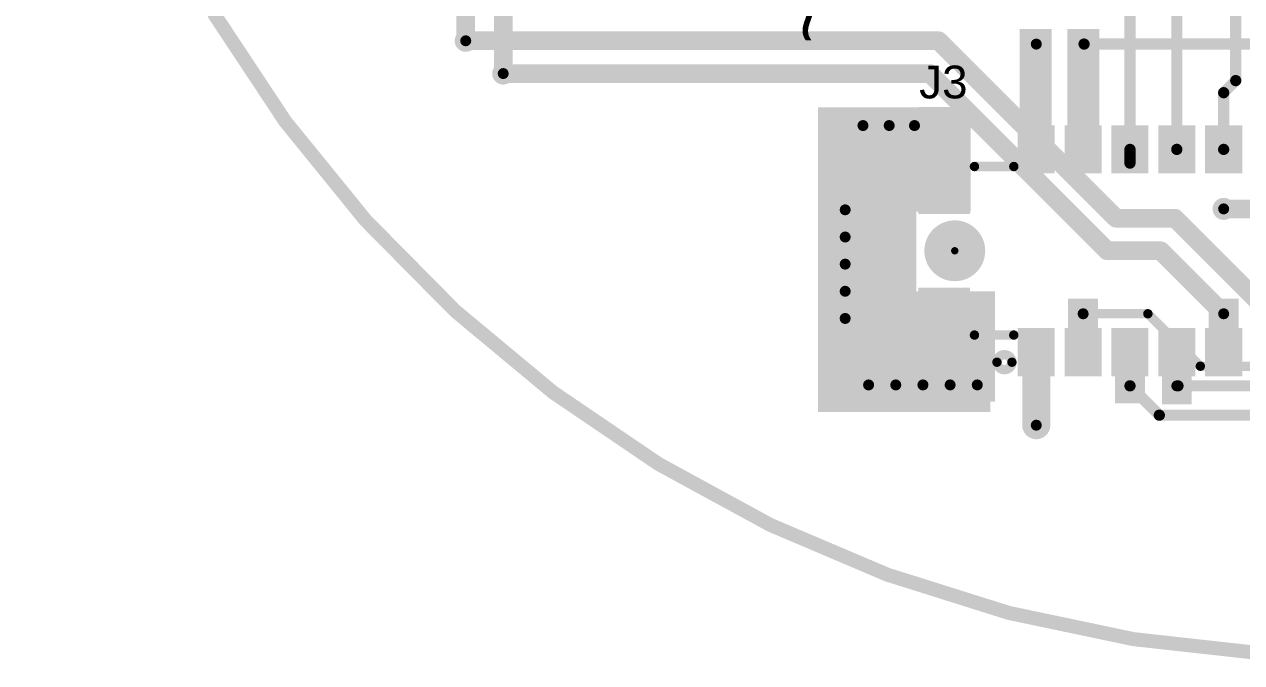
# Model space of a CAD drawing. Header units: millimetres. Extents: x -35.7 to 33.3, y -3.2 to 68.2.
# Drawn here: x -35.69 to -2.69, y -3.19 to 14.12 of the extents above; entities that cross this region are included whole.
import ezdxf

# ---------------------------------------------------------------- set-up
doc = ezdxf.new("R2010")
doc.units = ezdxf.units.MM
for name, color, linetype in [('BottomLayer', 5, 'Continuous'), ('BottomSolder', 6, 'Continuous'), ('Mechanical2', 216, 'Continuous'), ('PadHoleLayer', 156, 'Continuous'), ('TopLayer', 1, 'Continuous'), ('TopOverlay', 2, 'Continuous'), ('TopPaste', 8, 'Continuous'), ('TopSolder', 216, 'Continuous'), ('ViaHoleLayer', 16, 'Continuous')]:
    doc.layers.add(name, color=color, linetype=linetype)
doc.styles.add('Arial', font='', dxfattribs={"height": 0.2})
doc.styles.get('Arial').set_extended_font_data('Arial')

# ---------------------------------------------------------------- blocks, each defined once
blk = doc.blocks.new('M55_6012642R_63')
at = {"layer": 'BottomSolder'}
h = blk.add_hatch(color=6, dxfattribs=at)
edge = h.paths.add_edge_path()
edge.add_arc((-9.829998119999999, 0), 0.1016, 0, 360)
h = blk.add_hatch(color=6, dxfattribs=at)
edge = h.paths.add_edge_path()
edge.add_arc((9.8300032, 0), 0.1016, 0, 360)
at = {"layer": 'PadHoleLayer'}
h = blk.add_hatch(color=156, dxfattribs=at)
edge = h.paths.add_edge_path()
edge.add_arc((-9.829998119999999, 0), 0.8249996199999998, 0, 360)
h = blk.add_hatch(color=156, dxfattribs=at)
edge = h.paths.add_edge_path()
edge.add_arc((9.8300032, 0), 0.8249996199999998, 0, 360)
at = {"layer": 'TopLayer'}
for points in [[(-10.71499635, 3.80000002), (-9.51499621, 3.80000002), (-9.51499621, 1.10000034), (-10.71499635, 1.10000034)], [(10.71500143, 1.10000034), (9.515001289999999, 1.10000034), (9.515001289999999, 3.80000002), (10.71500143, 3.80000002)], [(-8.019997929999999, 3.29999975), (-7.219996989999999, 3.29999975), (-7.219996989999999, 2.19999941), (-8.019997929999999, 2.19999941)], [(-6.74999793, 3.29999975), (-5.94999699, 3.29999975), (-5.94999699, 2.19999941), (-6.74999793, 2.19999941)], [(-5.47999793, 3.29999975), (-4.679996989999999, 3.29999975), (-4.679996989999999, 2.19999941), (-5.47999793, 2.19999941)], [(-4.20999793, 3.29999975), (-3.40999699, 3.29999975), (-3.40999699, 2.19999941), (-4.20999793, 2.19999941)], [(-2.93999793, 3.29999975), (-2.13999699, 3.29999975), (-2.13999699, 2.19999941), (-2.93999793, 2.19999941)], [(-1.66999793, 3.29999975), (-0.86999699, 3.29999975), (-0.86999699, 2.19999941), (-1.66999793, 2.19999941)], [(-0.39999793, 3.29999975), (0.4000030099999999, 3.29999975), (0.4000030099999999, 2.19999941), (-0.39999793, 2.19999941)], [(0.87000207, 3.29999975), (1.67000301, 3.29999975), (1.67000301, 2.19999941), (0.87000207, 2.19999941)], [(2.14000207, 3.29999975), (2.94000301, 3.29999975), (2.94000301, 2.19999941), (2.14000207, 2.19999941)], [(3.41000207, 3.29999975), (4.21000301, 3.29999975), (4.21000301, 2.19999941), (3.41000207, 2.19999941)], [(4.68000207, 3.29999975), (5.48000301, 3.29999975), (5.48000301, 2.19999941), (4.68000207, 2.19999941)], [(5.950002069999999, 3.29999975), (6.75000301, 3.29999975), (6.75000301, 2.19999941), (5.950002069999999, 2.19999941)], [(7.220002069999999, 3.29999975), (8.02000301, 3.29999975), (8.02000301, 2.19999941), (7.220002069999999, 2.19999941)], [(-10.71499635, -1.10000034), (-9.51499621, -1.10000034), (-9.51499621, -3.80000002), (-10.71499635, -3.80000002)], [(10.71500143, -3.80000002), (9.515001289999999, -3.80000002), (9.515001289999999, -1.10000034), (10.71500143, -1.10000034)], [(-8.019997929999999, -2.19999941), (-7.219996989999999, -2.19999941), (-7.219996989999999, -3.29999975), (-8.019997929999999, -3.29999975)], [(-6.74999793, -2.19999941), (-5.94999699, -2.19999941), (-5.94999699, -3.29999975), (-6.74999793, -3.29999975)], [(-5.47999793, -2.19999941), (-4.679996989999999, -2.19999941), (-4.679996989999999, -3.29999975), (-5.47999793, -3.29999975)], [(-4.20999793, -2.19999941), (-3.40999699, -2.19999941), (-3.40999699, -3.29999975), (-4.20999793, -3.29999975)], [(-2.93999793, -2.19999941), (-2.13999699, -2.19999941), (-2.13999699, -3.29999975), (-2.93999793, -3.29999975)], [(-1.66999793, -2.19999941), (-0.86999699, -2.19999941), (-0.86999699, -3.29999975), (-1.66999793, -3.29999975)], [(-0.39999793, -2.19999941), (0.4000030099999999, -2.19999941), (0.4000030099999999, -3.29999975), (-0.39999793, -3.29999975)], [(0.87000207, -2.19999941), (1.67000301, -2.19999941), (1.67000301, -3.29999975), (0.87000207, -3.29999975)], [(2.14000207, -2.19999941), (2.94000301, -2.19999941), (2.94000301, -3.29999975), (2.14000207, -3.29999975)], [(3.41000207, -2.19999941), (4.21000301, -2.19999941), (4.21000301, -3.29999975), (3.41000207, -3.29999975)], [(4.68000207, -2.19999941), (5.48000301, -2.19999941), (5.48000301, -3.29999975), (4.68000207, -3.29999975)], [(5.950002069999999, -2.19999941), (6.75000301, -2.19999941), (6.75000301, -3.29999975), (5.950002069999999, -3.29999975)], [(7.220002069999999, -2.19999941), (8.02000301, -2.19999941), (8.02000301, -3.29999975), (7.220002069999999, -3.29999975)]]:
    blk.add_hatch(color=1, dxfattribs=at).paths.add_polyline_path(points)
at = {"layer": 'TopPaste'}
for points in [[(-10.71499635, 3.80000002), (-9.51499621, 3.80000002), (-9.51499621, 1.10000034), (-10.71499635, 1.10000034)], [(10.71500143, 1.10000034), (9.515001289999999, 1.10000034), (9.515001289999999, 3.80000002), (10.71500143, 3.80000002)], [(-8.019997929999999, 3.29999975), (-7.219996989999999, 3.29999975), (-7.219996989999999, 2.19999941), (-8.019997929999999, 2.19999941)], [(-6.74999793, 3.29999975), (-5.94999699, 3.29999975), (-5.94999699, 2.19999941), (-6.74999793, 2.19999941)], [(-5.47999793, 3.29999975), (-4.679996989999999, 3.29999975), (-4.679996989999999, 2.19999941), (-5.47999793, 2.19999941)], [(-4.20999793, 3.29999975), (-3.40999699, 3.29999975), (-3.40999699, 2.19999941), (-4.20999793, 2.19999941)], [(-2.93999793, 3.29999975), (-2.13999699, 3.29999975), (-2.13999699, 2.19999941), (-2.93999793, 2.19999941)], [(-1.66999793, 3.29999975), (-0.86999699, 3.29999975), (-0.86999699, 2.19999941), (-1.66999793, 2.19999941)], [(-0.39999793, 3.29999975), (0.4000030099999999, 3.29999975), (0.4000030099999999, 2.19999941), (-0.39999793, 2.19999941)], [(0.87000207, 3.29999975), (1.67000301, 3.29999975), (1.67000301, 2.19999941), (0.87000207, 2.19999941)], [(2.14000207, 3.29999975), (2.94000301, 3.29999975), (2.94000301, 2.19999941), (2.14000207, 2.19999941)], [(3.41000207, 3.29999975), (4.21000301, 3.29999975), (4.21000301, 2.19999941), (3.41000207, 2.19999941)], [(4.68000207, 3.29999975), (5.48000301, 3.29999975), (5.48000301, 2.19999941), (4.68000207, 2.19999941)], [(5.950002069999999, 3.29999975), (6.75000301, 3.29999975), (6.75000301, 2.19999941), (5.950002069999999, 2.19999941)], [(7.220002069999999, 3.29999975), (8.02000301, 3.29999975), (8.02000301, 2.19999941), (7.220002069999999, 2.19999941)], [(-10.71499635, -1.10000034), (-9.51499621, -1.10000034), (-9.51499621, -3.80000002), (-10.71499635, -3.80000002)], [(10.71500143, -3.80000002), (9.515001289999999, -3.80000002), (9.515001289999999, -1.10000034), (10.71500143, -1.10000034)], [(-8.019997929999999, -2.19999941), (-7.219996989999999, -2.19999941), (-7.219996989999999, -3.29999975), (-8.019997929999999, -3.29999975)], [(-6.74999793, -2.19999941), (-5.94999699, -2.19999941), (-5.94999699, -3.29999975), (-6.74999793, -3.29999975)], [(-5.47999793, -2.19999941), (-4.679996989999999, -2.19999941), (-4.679996989999999, -3.29999975), (-5.47999793, -3.29999975)], [(-4.20999793, -2.19999941), (-3.40999699, -2.19999941), (-3.40999699, -3.29999975), (-4.20999793, -3.29999975)], [(-2.93999793, -2.19999941), (-2.13999699, -2.19999941), (-2.13999699, -3.29999975), (-2.93999793, -3.29999975)], [(-1.66999793, -2.19999941), (-0.86999699, -2.19999941), (-0.86999699, -3.29999975), (-1.66999793, -3.29999975)], [(-0.39999793, -2.19999941), (0.4000030099999999, -2.19999941), (0.4000030099999999, -3.29999975), (-0.39999793, -3.29999975)], [(0.87000207, -2.19999941), (1.67000301, -2.19999941), (1.67000301, -3.29999975), (0.87000207, -3.29999975)], [(2.14000207, -2.19999941), (2.94000301, -2.19999941), (2.94000301, -3.29999975), (2.14000207, -3.29999975)], [(3.41000207, -2.19999941), (4.21000301, -2.19999941), (4.21000301, -3.29999975), (3.41000207, -3.29999975)], [(4.68000207, -2.19999941), (5.48000301, -2.19999941), (5.48000301, -3.29999975), (4.68000207, -3.29999975)], [(5.950002069999999, -2.19999941), (6.75000301, -2.19999941), (6.75000301, -3.29999975), (5.950002069999999, -3.29999975)], [(7.220002069999999, -2.19999941), (8.02000301, -2.19999941), (8.02000301, -3.29999975), (7.220002069999999, -3.29999975)]]:
    blk.add_hatch(color=8, dxfattribs=at).paths.add_polyline_path(points)
at = {"layer": 'TopSolder'}
for points in [[(-10.81659635, 3.90160002), (-9.41339621, 3.90160002), (-9.41339621, 0.9984003399999999), (-10.81659635, 0.9984003399999999)], [(10.81660143, 0.9984003399999999), (9.41340129, 0.9984003399999999), (9.41340129, 3.90160002), (10.81660143, 3.90160002)], [(-8.12159793, 3.401599749999999), (-7.11839699, 3.401599749999999), (-7.11839699, 2.09839941), (-8.12159793, 2.09839941)], [(-6.85159793, 3.401599749999999), (-5.848396989999999, 3.401599749999999), (-5.848396989999999, 2.09839941), (-6.85159793, 2.09839941)], [(-5.58159793, 3.401599749999999), (-4.57839699, 3.401599749999999), (-4.57839699, 2.09839941), (-5.58159793, 2.09839941)], [(-4.31159793, 3.401599749999999), (-3.30839699, 3.401599749999999), (-3.30839699, 2.09839941), (-4.31159793, 2.09839941)], [(-3.04159793, 3.401599749999999), (-2.03839699, 3.401599749999999), (-2.03839699, 2.09839941), (-3.04159793, 2.09839941)], [(-1.77159793, 3.401599749999999), (-0.76839699, 3.401599749999999), (-0.76839699, 2.09839941), (-1.77159793, 2.09839941)], [(-0.50159793, 3.401599749999999), (0.50160301, 3.401599749999999), (0.50160301, 2.09839941), (-0.50159793, 2.09839941)], [(0.7684020699999999, 3.401599749999999), (1.77160301, 3.401599749999999), (1.77160301, 2.09839941), (0.7684020699999999, 2.09839941)], [(2.03840207, 3.401599749999999), (3.04160301, 3.401599749999999), (3.04160301, 2.09839941), (2.03840207, 2.09839941)], [(3.30840207, 3.401599749999999), (4.31160301, 3.401599749999999), (4.31160301, 2.09839941), (3.30840207, 2.09839941)], [(4.57840207, 3.401599749999999), (5.581603009999999, 3.401599749999999), (5.581603009999999, 2.09839941), (4.57840207, 2.09839941)], [(5.84840207, 3.401599749999999), (6.85160301, 3.401599749999999), (6.85160301, 2.09839941), (5.84840207, 2.09839941)], [(7.118402069999999, 3.401599749999999), (8.12160301, 3.401599749999999), (8.12160301, 2.09839941), (7.118402069999999, 2.09839941)], [(-10.81659635, -0.9984003399999999), (-9.41339621, -0.9984003399999999), (-9.41339621, -3.90160002), (-10.81659635, -3.90160002)], [(10.81660143, -3.90160002), (9.41340129, -3.90160002), (9.41340129, -0.9984003399999999), (10.81660143, -0.9984003399999999)], [(-8.12159793, -2.09839941), (-7.11839699, -2.09839941), (-7.11839699, -3.401599749999999), (-8.12159793, -3.401599749999999)], [(-6.85159793, -2.09839941), (-5.848396989999999, -2.09839941), (-5.848396989999999, -3.401599749999999), (-6.85159793, -3.401599749999999)], [(-5.58159793, -2.09839941), (-4.57839699, -2.09839941), (-4.57839699, -3.401599749999999), (-5.58159793, -3.401599749999999)], [(-4.31159793, -2.09839941), (-3.30839699, -2.09839941), (-3.30839699, -3.401599749999999), (-4.31159793, -3.401599749999999)], [(-3.04159793, -2.09839941), (-2.03839699, -2.09839941), (-2.03839699, -3.401599749999999), (-3.04159793, -3.401599749999999)], [(-1.77159793, -2.09839941), (-0.76839699, -2.09839941), (-0.76839699, -3.401599749999999), (-1.77159793, -3.401599749999999)], [(-0.50159793, -2.09839941), (0.50160301, -2.09839941), (0.50160301, -3.401599749999999), (-0.50159793, -3.401599749999999)], [(0.7684020699999999, -2.09839941), (1.77160301, -2.09839941), (1.77160301, -3.401599749999999), (0.7684020699999999, -3.401599749999999)], [(2.03840207, -2.09839941), (3.04160301, -2.09839941), (3.04160301, -3.401599749999999), (2.03840207, -3.401599749999999)], [(3.30840207, -2.09839941), (4.31160301, -2.09839941), (4.31160301, -3.401599749999999), (3.30840207, -3.401599749999999)], [(4.57840207, -2.09839941), (5.581603009999999, -2.09839941), (5.581603009999999, -3.401599749999999), (4.57840207, -3.401599749999999)], [(5.84840207, -2.09839941), (6.85160301, -2.09839941), (6.85160301, -3.401599749999999), (5.84840207, -3.401599749999999)], [(7.118402069999999, -2.09839941), (8.12160301, -2.09839941), (8.12160301, -3.401599749999999), (7.118402069999999, -3.401599749999999)]]:
    blk.add_hatch(color=216, dxfattribs=at).paths.add_polyline_path(points)
h = blk.add_hatch(color=216, dxfattribs=at)
edge = h.paths.add_edge_path()
edge.add_arc((-9.829998119999999, 0), 0.1016, 0, 360)
h = blk.add_hatch(color=216, dxfattribs=at)
edge = h.paths.add_edge_path()
edge.add_arc((9.8300032, 0), 0.1016, 0, 360)
at = {"layer": 'TopOverlay', "const_width": 0.254}
for points in [[(-9.29639746, 2.286), (-8.229597459999999, 2.286)], [(8.22960254, 2.286), (9.296402539999999, 2.286)], [(-9.29639746, -2.286), (-8.229597459999999, -2.286)], [(8.22960254, -2.286), (9.296402539999999, -2.286)]]:
    blk.add_lwpolyline(points, dxfattribs=at)
at = {"layer": 'TopOverlay'}
for points, const_width in [([(-9.35989746, 2.286, 1), (-9.232897459999998, 2.286, 1)], 0.127), ([(-8.29309746, 2.286, 1), (-8.16609746, 2.286, 1)], 0.127), ([(8.16610254, 2.286, 1), (8.29310254, 2.286, 1)], 0.127), ([(9.23290254, 2.286, 1), (9.35990254, 2.286, 1)], 0.127), ([(-9.35989746, -2.286, 1), (-9.232897459999998, -2.286, 1)], 0.127), ([(-8.29309746, -2.286, 1), (-8.16609746, -2.286, 1)], 0.127), ([(8.16610254, -2.286, 1), (8.29310254, -2.286, 1)], 0.127), ([(9.23290254, -2.286, 1), (9.35990254, -2.286, 1)], 0.127), ([(-8.28039746, -3.0226, 1), (-8.68679746, -3.0226, 1)], 0.254), ([(-8.75029746, -3.0226, 1), (-8.62329746, -3.0226, 1)], 0.127), ([(-8.343897459999999, -3.0226, 1), (-8.21689746, -3.0226, 1)], 0.127)]:
    blk.add_lwpolyline(points, format="xyb", close=True, dxfattribs=dict(at, const_width=const_width))

msp = doc.modelspace()

# ---------------------------------------------------------------- hatches: boundary and pattern name
at = {"layer": 'BottomLayer'}
h = msp.add_hatch(color=5, dxfattribs=at)
edge = h.paths.add_edge_path()
edge.add_arc((-23.7236, 13.6786112), 0.2999994, 0, 360)
h = msp.add_hatch(color=5, dxfattribs=at)
edge = h.paths.add_edge_path()
edge.add_arc((-8.25499746, 13.589), 0.2999994, 0, 360)
h = msp.add_hatch(color=5, dxfattribs=at)
edge = h.paths.add_edge_path()
edge.add_arc((-6.9596, 13.589), 0.2999994, 0, 360)
h = msp.add_hatch(color=5, dxfattribs=at)
edge = h.paths.add_edge_path()
edge.add_arc((-22.7076, 12.7896112), 0.2999994, 0, 360)
for points in [[(-14.1732, 9.042399999999999), (-11.04835992, 9.042399999999999), (-11.04835992, 11.87492164), (-14.1732, 11.87492164)], [(-14.1732, 3.606799999999999), (-11.5062, 3.606799999999999), (-11.5062, 11.811), (-14.1732, 11.811)], [(-14.1224, 3.606799999999999), (-9.4996, 3.606799999999999), (-9.4996, 4.7752), (-14.1224, 4.7752)]]:
    msp.add_hatch(color=5, dxfattribs=at).paths.add_polyline_path(points)
h = msp.add_hatch(color=5, dxfattribs=at)
edge = h.paths.add_edge_path()
edge.add_arc((-12.954, 11.3792), 0.2999994, 0, 360)
h = msp.add_hatch(color=5, dxfattribs=at)
edge = h.paths.add_edge_path()
edge.add_arc((-12.2428, 11.3792), 0.2999994, 0, 360)
h = msp.add_hatch(color=5, dxfattribs=at)
edge = h.paths.add_edge_path()
edge.add_arc((-11.557, 11.3792), 0.2999994, 0, 360)
h = msp.add_hatch(color=5, dxfattribs=at)
edge = h.paths.add_edge_path()
edge.add_arc((-13.4366, 9.0932), 0.2999994, 0, 360)
h = msp.add_hatch(color=5, dxfattribs=at)
edge = h.paths.add_edge_path()
edge.add_arc((-3.17499746, 9.118597459999998), 0.2999994, 0, 360)
h = msp.add_hatch(color=5, dxfattribs=at)
edge = h.paths.add_edge_path()
edge.add_arc((-13.4366, 8.3566), 0.2999994, 0, 360)
h = msp.add_hatch(color=5, dxfattribs=at)
edge = h.paths.add_edge_path()
edge.add_arc((-13.4366, 7.619999999999999), 0.2999994, 0, 360)
h = msp.add_hatch(color=5, dxfattribs=at)
edge = h.paths.add_edge_path()
edge.add_arc((-13.4366, 6.8834), 0.2999994, 0, 360)
h = msp.add_hatch(color=5, dxfattribs=at)
edge = h.paths.add_edge_path()
edge.add_arc((-13.4366, 6.1468), 0.2999994, 0, 360)
h = msp.add_hatch(color=5, dxfattribs=at)
edge = h.paths.add_edge_path()
edge.add_arc((-6.98499746, 6.27330978), 0.2999994, 0, 360)
h = msp.add_hatch(color=5, dxfattribs=at)
edge = h.paths.add_edge_path()
edge.add_arc((-3.17499746, 6.27330978), 0.2999994, 0, 360)
h = msp.add_hatch(color=5, dxfattribs=at)
edge = h.paths.add_edge_path()
edge.add_arc((-12.8016, 4.3434), 0.2999994, 0, 360)
h = msp.add_hatch(color=5, dxfattribs=at)
edge = h.paths.add_edge_path()
edge.add_arc((-12.065, 4.3434), 0.2999994, 0, 360)
h = msp.add_hatch(color=5, dxfattribs=at)
edge = h.paths.add_edge_path()
edge.add_arc((-11.3284, 4.3434), 0.2999994, 0, 360)
h = msp.add_hatch(color=5, dxfattribs=at)
edge = h.paths.add_edge_path()
edge.add_arc((-10.5918, 4.3434), 0.2999994, 0, 360)
h = msp.add_hatch(color=5, dxfattribs=at)
edge = h.paths.add_edge_path()
edge.add_arc((-9.8552, 4.3434), 0.2999994, 0, 360)
h = msp.add_hatch(color=5, dxfattribs=at)
edge = h.paths.add_edge_path()
edge.add_arc((-5.714997459999999, 4.318000000000001), 0.2999994, 0, 360)
h = msp.add_hatch(color=5, dxfattribs=at)
edge = h.paths.add_edge_path()
edge.add_arc((-4.44500508, 4.318000000000001), 0.2999994, 0, 360)
h = msp.add_hatch(color=5, dxfattribs=at)
edge = h.paths.add_edge_path()
edge.add_arc((-8.25499746, 3.2512), 0.2999994, 0, 360)
at = {"layer": 'TopLayer'}
h = msp.add_hatch(color=1, dxfattribs=at)
edge = h.paths.add_edge_path()
edge.add_arc((-23.7236, 13.6786112), 0.2999994, 0, 360)
for points in [[(-7.842206819999999, 13.9954), (-8.70580174, 13.9954), (-8.70580174, 10.18215896), (-7.842206819999999, 10.18215896)], [(-6.54680682, 13.9954), (-7.41040174, 13.9954), (-7.41040174, 10.1854), (-6.54680682, 10.1854)], [(-14.1732, 9.042399999999999), (-10.033, 9.042399999999999), (-10.033, 11.87492164), (-14.1732, 11.87492164)], [(-14.1732, 6.1468), (-11.5062, 6.1468), (-11.5062, 11.811), (-14.1732, 11.811)], [(-14.1732, 3.8862), (-9.372599999999998, 3.8862), (-9.372599999999998, 6.8834), (-14.1732, 6.8834)], [(-6.57859492, 6.6802), (-7.391394919999999, 6.6802), (-7.391394919999999, 4.698746), (-6.57859492, 4.698746)], [(-2.76859492, 6.6802), (-3.58139492, 6.6802), (-3.58139492, 4.698746), (-2.76859492, 4.698746)], [(-5.30859492, 5.76557648), (-6.121394919999999, 5.76557648), (-6.121394919999999, 3.844447479999999), (-5.30859492, 3.844447479999999)], [(-4.03860254, 5.7655841), (-4.85140254, 5.7655841), (-4.85140254, 3.8189281), (-4.03860254, 3.8189281)]]:
    msp.add_hatch(color=1, dxfattribs=at).paths.add_polyline_path(points)
h = msp.add_hatch(color=1, dxfattribs=at)
edge = h.paths.add_edge_path()
edge.add_arc((-8.25499746, 13.589), 0.2999994, 0, 360)
h = msp.add_hatch(color=1, dxfattribs=at)
edge = h.paths.add_edge_path()
edge.add_arc((-6.9596, 13.589), 0.2999994, 0, 360)
h = msp.add_hatch(color=1, dxfattribs=at)
edge = h.paths.add_edge_path()
edge.add_arc((-22.7076, 12.7896112), 0.2999994, 0, 360)
h = msp.add_hatch(color=1, dxfattribs=at)
edge = h.paths.add_edge_path()
edge.add_arc((-12.954, 11.3792), 0.2999994, 0, 360)
h = msp.add_hatch(color=1, dxfattribs=at)
edge = h.paths.add_edge_path()
edge.add_arc((-12.2428, 11.3792), 0.2999994, 0, 360)
h = msp.add_hatch(color=1, dxfattribs=at)
edge = h.paths.add_edge_path()
edge.add_arc((-11.557, 11.3792), 0.2999994, 0, 360)
h = msp.add_hatch(color=1, dxfattribs=at)
edge = h.paths.add_edge_path()
edge.add_arc((-13.4366, 9.0932), 0.2999994, 0, 360)
h = msp.add_hatch(color=1, dxfattribs=at)
edge = h.paths.add_edge_path()
edge.add_arc((-3.17499746, 9.118597459999998), 0.2999994, 0, 360)
h = msp.add_hatch(color=1, dxfattribs=at)
edge = h.paths.add_edge_path()
edge.add_arc((-13.4366, 8.3566), 0.2999994, 0, 360)
h = msp.add_hatch(color=1, dxfattribs=at)
edge = h.paths.add_edge_path()
edge.add_arc((-13.4366, 7.619999999999999), 0.2999994, 0, 360)
h = msp.add_hatch(color=1, dxfattribs=at)
edge = h.paths.add_edge_path()
edge.add_arc((-13.4366, 6.8834), 0.2999994, 0, 360)
h = msp.add_hatch(color=1, dxfattribs=at)
edge = h.paths.add_edge_path()
edge.add_arc((-13.4366, 6.1468), 0.2999994, 0, 360)
h = msp.add_hatch(color=1, dxfattribs=at)
edge = h.paths.add_edge_path()
edge.add_arc((-6.98499746, 6.27330978), 0.2999994, 0, 360)
h = msp.add_hatch(color=1, dxfattribs=at)
edge = h.paths.add_edge_path()
edge.add_arc((-3.17499746, 6.27330978), 0.2999994, 0, 360)
h = msp.add_hatch(color=1, dxfattribs=at)
edge = h.paths.add_edge_path()
edge.add_arc((-12.8016, 4.3434), 0.2999994, 0, 360)
h = msp.add_hatch(color=1, dxfattribs=at)
edge = h.paths.add_edge_path()
edge.add_arc((-12.065, 4.3434), 0.2999994, 0, 360)
h = msp.add_hatch(color=1, dxfattribs=at)
edge = h.paths.add_edge_path()
edge.add_arc((-11.3284, 4.3434), 0.2999994, 0, 360)
h = msp.add_hatch(color=1, dxfattribs=at)
edge = h.paths.add_edge_path()
edge.add_arc((-10.5918, 4.3434), 0.2999994, 0, 360)
h = msp.add_hatch(color=1, dxfattribs=at)
edge = h.paths.add_edge_path()
edge.add_arc((-9.8552, 4.3434), 0.2999994, 0, 360)
h = msp.add_hatch(color=1, dxfattribs=at)
edge = h.paths.add_edge_path()
edge.add_arc((-5.714997459999999, 4.318000000000001), 0.2999994, 0, 360)
h = msp.add_hatch(color=1, dxfattribs=at)
edge = h.paths.add_edge_path()
edge.add_arc((-4.44500508, 4.318000000000001), 0.2999994, 0, 360)
h = msp.add_hatch(color=1, dxfattribs=at)
edge = h.paths.add_edge_path()
edge.add_arc((-8.25499746, 3.2512), 0.2999994, 0, 360)
at = {"layer": 'ViaHoleLayer'}
h = msp.add_hatch(color=16, dxfattribs=at)
edge = h.paths.add_edge_path()
edge.add_arc((-23.7236, 13.6786112), 0.1499997, 0, 360)
h = msp.add_hatch(color=16, dxfattribs=at)
edge = h.paths.add_edge_path()
edge.add_arc((-8.25499746, 13.589), 0.1499997, 0, 360)
h = msp.add_hatch(color=16, dxfattribs=at)
edge = h.paths.add_edge_path()
edge.add_arc((-6.9596, 13.589), 0.1499997, 0, 360)
h = msp.add_hatch(color=16, dxfattribs=at)
edge = h.paths.add_edge_path()
edge.add_arc((-22.7076, 12.7896112), 0.1499997, 0, 360)
h = msp.add_hatch(color=16, dxfattribs=at)
edge = h.paths.add_edge_path()
edge.add_arc((-12.954, 11.3792), 0.1499997, 0, 360)
h = msp.add_hatch(color=16, dxfattribs=at)
edge = h.paths.add_edge_path()
edge.add_arc((-12.2428, 11.3792), 0.1499997, 0, 360)
h = msp.add_hatch(color=16, dxfattribs=at)
edge = h.paths.add_edge_path()
edge.add_arc((-11.557, 11.3792), 0.1499997, 0, 360)
h = msp.add_hatch(color=16, dxfattribs=at)
edge = h.paths.add_edge_path()
edge.add_arc((-13.4366, 9.0932), 0.1499997, 0, 360)
h = msp.add_hatch(color=16, dxfattribs=at)
edge = h.paths.add_edge_path()
edge.add_arc((-3.17499746, 9.118597459999998), 0.1499997, 0, 360)
h = msp.add_hatch(color=16, dxfattribs=at)
edge = h.paths.add_edge_path()
edge.add_arc((-13.4366, 8.3566), 0.1499997, 0, 360)
h = msp.add_hatch(color=16, dxfattribs=at)
edge = h.paths.add_edge_path()
edge.add_arc((-13.4366, 7.619999999999999), 0.1499997, 0, 360)
h = msp.add_hatch(color=16, dxfattribs=at)
edge = h.paths.add_edge_path()
edge.add_arc((-13.4366, 6.8834), 0.1499997, 0, 360)
h = msp.add_hatch(color=16, dxfattribs=at)
edge = h.paths.add_edge_path()
edge.add_arc((-13.4366, 6.1468), 0.1499997, 0, 360)
h = msp.add_hatch(color=16, dxfattribs=at)
edge = h.paths.add_edge_path()
edge.add_arc((-6.98499746, 6.27330978), 0.1499997, 0, 360)
h = msp.add_hatch(color=16, dxfattribs=at)
edge = h.paths.add_edge_path()
edge.add_arc((-3.17499746, 6.27330978), 0.1499997, 0, 360)
h = msp.add_hatch(color=16, dxfattribs=at)
edge = h.paths.add_edge_path()
edge.add_arc((-12.8016, 4.3434), 0.1499997, 0, 360)
h = msp.add_hatch(color=16, dxfattribs=at)
edge = h.paths.add_edge_path()
edge.add_arc((-12.065, 4.3434), 0.1499997, 0, 360)
h = msp.add_hatch(color=16, dxfattribs=at)
edge = h.paths.add_edge_path()
edge.add_arc((-11.3284, 4.3434), 0.1499997, 0, 360)
h = msp.add_hatch(color=16, dxfattribs=at)
edge = h.paths.add_edge_path()
edge.add_arc((-10.5918, 4.3434), 0.1499997, 0, 360)
h = msp.add_hatch(color=16, dxfattribs=at)
edge = h.paths.add_edge_path()
edge.add_arc((-9.8552, 4.3434), 0.1499997, 0, 360)
h = msp.add_hatch(color=16, dxfattribs=at)
edge = h.paths.add_edge_path()
edge.add_arc((-5.714997459999999, 4.318000000000001), 0.1499997, 0, 360)
h = msp.add_hatch(color=16, dxfattribs=at)
edge = h.paths.add_edge_path()
edge.add_arc((-4.44500508, 4.318000000000001), 0.1499997, 0, 360)
h = msp.add_hatch(color=16, dxfattribs=at)
edge = h.paths.add_edge_path()
edge.add_arc((-8.25499746, 3.2512), 0.1499997, 0, 360)

# ---------------------------------------------------------------- linework, layer by layer
at = {"layer": 'BottomLayer'}
for points, const_width in [([(-23.7236, 13.6786112), (-10.90361548, 13.6786112)], 0.508), ([(-10.90361548, 13.6786112), (-6.090925079999999, 8.8659208)], 0.508), ([(-6.9596, 13.589), (-1.91251332, 13.589)], 0.3048), ([(-22.7076, 12.7896112), (-11.1386112, 12.7896112)], 0.508), ([(-11.1386112, 12.7896112), (-6.331160819999999, 7.982160819999999)], 0.508), ([(-6.090925079999999, 8.8659208), (-4.49760848, 8.8659208)], 0.508), ([(-4.49760848, 8.8659208), (-1.90499746, 6.27330978)], 0.508), ([(-6.331160819999999, 7.982160819999999), (-4.883848499999999, 7.982160819999999)], 0.508), ([(-4.883848499999999, 7.982160819999999), (-3.17499746, 6.27330978)], 0.508), ([(-6.98499746, 6.27330978), (-5.22970506, 6.27330978)], 0.254), ([(-5.22970506, 6.27330978), (-3.80779528, 4.8514)], 0.254), ([(-3.80779528, 4.8514), (13.1318, 4.8514)], 0.254), ([(-5.714997459999999, 4.318000000000001), (-4.91960662, 3.52260916)], 0.3048), ([(-4.41419742, 4.318000000000001), (13.39714364, 4.318000000000001)], 0.3048), ([(-4.91960662, 3.52260916), (13.4145528, 3.52260916)], 0.3048)]:
    msp.add_lwpolyline(points, dxfattribs=dict(at, const_width=const_width))
for points, const_width in [([(-23.8506, 13.6786112, 1), (-23.5966, 13.6786112, 1)], 0.254), ([(-11.03061548, 13.6786112, 1), (-10.77661548, 13.6786112, 1)], 0.254), ([(-11.03061548, 13.6786112, 1), (-10.77661548, 13.6786112, 1)], 0.254), ([(-7.0358, 13.589, 1), (-6.8834, 13.589, 1)], 0.1524), ([(-22.8346, 12.7896112, 1), (-22.5806, 12.7896112, 1)], 0.254), ([(-11.2656112, 12.7896112, 1), (-11.0116112, 12.7896112, 1)], 0.254), ([(-11.2656112, 12.7896112, 1), (-11.0116112, 12.7896112, 1)], 0.254), ([(-6.21792508, 8.8659208, 1), (-5.963925079999999, 8.8659208, 1)], 0.254), ([(-6.21792508, 8.8659208, 1), (-5.963925079999999, 8.8659208, 1)], 0.254), ([(-4.624608479999999, 8.8659208, 1), (-4.37060848, 8.8659208, 1)], 0.254), ([(-4.624608479999999, 8.8659208, 1), (-4.37060848, 8.8659208, 1)], 0.254), ([(-6.45816082, 7.982160819999999, 1), (-6.20416082, 7.982160819999999, 1)], 0.254), ([(-6.45816082, 7.982160819999999, 1), (-6.20416082, 7.982160819999999, 1)], 0.254), ([(-5.0108485, 7.982160819999999, 1), (-4.7568485, 7.982160819999999, 1)], 0.254), ([(-5.0108485, 7.982160819999999, 1), (-4.7568485, 7.982160819999999, 1)], 0.254), ([(-7.04849746, 6.27330978, 1), (-6.92149746, 6.27330978, 1)], 0.127), ([(-5.293205059999999, 6.27330978, 1), (-5.166205059999999, 6.27330978, 1)], 0.127), ([(-5.293205059999999, 6.27330978, 1), (-5.166205059999999, 6.27330978, 1)], 0.127), ([(-3.30199746, 6.27330978, 1), (-3.04799746, 6.27330978, 1)], 0.254), ([(-3.87129528, 4.8514, 1), (-3.74429528, 4.8514, 1)], 0.127), ([(-3.87129528, 4.8514, 1), (-3.74429528, 4.8514, 1)], 0.127), ([(-5.79119746, 4.318000000000001, 1), (-5.638797459999999, 4.318000000000001, 1)], 0.1524), ([(-4.49039742, 4.318000000000001, 1), (-4.33799742, 4.318000000000001, 1)], 0.1524), ([(-4.99580662, 3.52260916, 1), (-4.84340662, 3.52260916, 1)], 0.1524), ([(-4.99580662, 3.52260916, 1), (-4.84340662, 3.52260916, 1)], 0.1524)]:
    msp.add_lwpolyline(points, format="xyb", close=True, dxfattribs=dict(at, const_width=const_width))
at = {"layer": 'Mechanical2', "const_width": 0.3809999999999999}
msp.add_lwpolyline([(33.1350874, 19.75968108, -5.376896980783756), (33.11748266, 45.28603084)], format="xyb", dxfattribs=at)
at = {"layer": 'TopLayer'}
for points, const_width in [([(-23.7236, 13.6786112), (-23.7236, 41.1734)], 0.508), ([(-22.7076, 12.7896112), (-22.7076, 41.1734)], 0.508), ([(-2.84760162, 12.59817648), (-2.84760162, 21.28621092)], 0.3048), ([(-4.44499746, 10.7321604), (-4.44499746, 18.66031574)], 0.3048), ([(-5.714997459999999, 10.7321604), (-5.714997459999999, 18.07281374)], 0.3048), ([(-3.17499746, 12.27078064), (-2.84760162, 12.59817648)], 0.3048), ([(-3.17499746, 10.7321604), (-3.17499746, 12.27078064)], 0.3048), ([(-5.714997459999999, 10.36072604), (-5.714997459999999, 10.7321604)], 0.3048), ([(-3.17499746, 9.118597459999998), (-2.10820508, 9.118597459999998)], 0.508), ([(-8.25499746, 5.23216124), (-8.25499746, 5.40116268)], 0.7619999999999999), ([(-8.25499746, 3.2512), (-8.25499746, 5.23216124)], 0.7619999999999999), ([(-4.44500508, 5.232153619999999), (-4.44499746, 5.23216124)], 0.635)]:
    msp.add_lwpolyline(points, dxfattribs=dict(at, const_width=const_width))
for points, const_width in [([(-23.8506, 13.6786112, 1), (-23.5966, 13.6786112, 1)], 0.254), ([(-22.8346, 12.7896112, 1), (-22.5806, 12.7896112, 1)], 0.254), ([(-2.92380162, 12.59817648, 1), (-2.77140162, 12.59817648, 1)], 0.1524), ([(-2.92380162, 12.59817648, 1), (-2.77140162, 12.59817648, 1)], 0.1524), ([(-3.25119746, 12.27078064, 1), (-3.09879746, 12.27078064, 1)], 0.1524), ([(-3.25119746, 12.27078064, 1), (-3.09879746, 12.27078064, 1)], 0.1524), ([(-5.79119746, 10.7321604, 1), (-5.638797459999999, 10.7321604, 1)], 0.1524), ([(-5.79119746, 10.7321604, 1), (-5.638797459999999, 10.7321604, 1)], 0.1524), ([(-4.52119746, 10.7321604, 1), (-4.36879746, 10.7321604, 1)], 0.1524), ([(-3.25119746, 10.7321604, 1), (-3.09879746, 10.7321604, 1)], 0.1524), ([(-5.79119746, 10.36072604, 1), (-5.638797459999999, 10.36072604, 1)], 0.1524), ([(-3.30199746, 9.118597459999998, 1), (-3.04799746, 9.118597459999998, 1)], 0.254), ([(-8.44549746, 5.40116268, 1), (-8.06449746, 5.40116268, 1)], 0.3809999999999999), ([(-8.44549746, 5.23216124, 1), (-8.06449746, 5.23216124, 1)], 0.3809999999999999), ([(-8.44549746, 5.23216124, 1), (-8.06449746, 5.23216124, 1)], 0.3809999999999999), ([(-4.60375508, 5.232153619999999, 1), (-4.286255079999999, 5.232153619999999, 1)], 0.3175), ([(-4.603747459999999, 5.23216124, 1), (-4.28624746, 5.23216124, 1)], 0.3175), ([(-8.44549746, 3.2512, 1), (-8.06449746, 3.2512, 1)], 0.3809999999999999)]:
    msp.add_lwpolyline(points, format="xyb", close=True, dxfattribs=dict(at, const_width=const_width))

# ---------------------------------------------------------------- block references
msp.add_blockref('M55_6012642R_63', (-0.635, 7.982160819999999))

# ---------------------------------------------------------------- texts
at = {"layer": 'TopOverlay', "style": 'Arial'}
msp.add_text('~', height=1.524, rotation=90, dxfattribs=at).set_placement((-13.71930454, 13.59146888))
msp.add_text('J3', height=0.889, dxfattribs=at).set_placement((-11.43, 12.1158))

doc.saveas('drawing.dxf')
